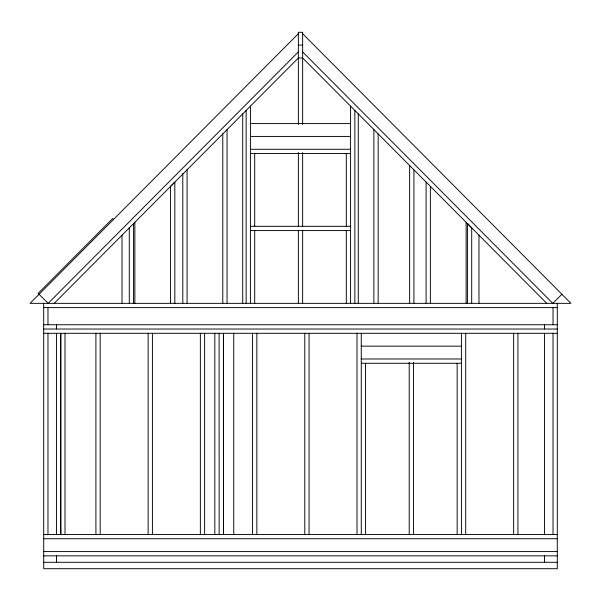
<?xml version="1.0" encoding="UTF-8"?>
<svg xmlns="http://www.w3.org/2000/svg" width="601" height="601" viewBox="0 0 601 601"><rect width="100%" height="100%" fill="white"/><g stroke="black" fill="none" stroke-linecap="round" stroke-linejoin="round"><path stroke-width="0.9" d="M298.359 33.701L30.05 303.347L570.95 303.347L302.641 33.701M298.359 51.904L48.163 303.347L38.148 293.378L112.657 218.509L113.566 219.418M54.203 303.347L298.359 57.974L302.641 57.974L546.767 303.347M561.905 294.287L552.807 303.347L302.641 51.904M298.359 45.135L302.641 45.135M250.422 123.581L350.578 123.581M250.422 136.427L350.578 136.427M250.422 149.266L350.578 149.266M250.422 153.54L350.578 153.54M250.422 226.307L350.578 226.307M250.422 230.581L350.578 230.581M43.7 307.622L557.3 307.622M43.7 324.743L557.3 324.743M43.7 329.025L557.3 329.025M43.7 333.307L557.3 333.307M361.276 346.146L461.425 346.146M361.276 358.985L461.425 358.985M361.276 363.267L461.425 363.267M43.7 534.469L557.3 534.469M43.7 538.744L557.3 538.744M43.7 551.583L557.3 551.583M43.7 555.865L557.3 555.865M43.7 562.288L557.3 562.288M557.3 303.347L557.3 568.704L43.7 568.704L43.7 303.347M553.025 307.622L553.025 324.743M553.025 333.307L553.025 534.469M544.461 324.743L544.461 329.025M544.461 333.307L544.461 534.469M544.461 555.865L544.461 562.288M517.927 333.307L517.927 534.469M513.645 333.307L513.645 534.469M478.974 235.216L478.974 303.347M471.702 303.347L471.702 227.899L467.42 223.564L467.42 303.347M466.136 222.317L466.136 303.347M465.707 333.307L465.707 534.469M461.425 333.307L461.425 534.469M457.151 363.267L457.151 534.469M430.369 186.355L430.369 303.347M426.094 182.058L426.094 303.347M413.924 169.82L413.924 303.347M413.496 362.305L413.496 534.469M409.642 165.523L409.642 303.347M409.213 362.305L409.213 534.469M378.157 133.873L378.157 303.347M373.875 129.576L373.875 303.347M365.558 363.267L365.558 534.469M361.276 333.307L361.276 534.469M358.279 113.897L358.279 303.347M356.994 333.307L356.994 534.469M354.853 110.456L354.853 303.347M350.578 106.159L350.578 303.347M346.296 153.54L346.296 226.307M346.296 230.581L346.296 303.347M309.057 333.307L309.057 534.469M304.782 333.307L304.782 534.469M302.641 124.467L302.641 32.296L298.359 32.296L298.359 124.467M302.641 152.564L302.641 226.547M302.641 230.296L302.641 303.347M298.359 152.564L298.359 226.547M298.359 230.296L298.359 303.347M256.845 333.307L256.845 534.469M254.704 153.54L254.704 226.307M254.704 230.581L254.704 303.347M252.563 333.307L252.563 534.469M250.422 106.152L250.422 303.347M246.147 110.449L246.147 303.347M242.721 113.889L242.721 303.347M233.744 333.3L233.744 534.469M227.058 129.636L227.058 303.347M223.474 333.3L223.474 534.469M223.422 333.307L223.422 534.469M222.776 133.933L222.776 303.347M219.11 333.307L219.14 534.469M214.827 333.307L214.827 534.469M204.625 333.307L204.625 534.469M200.351 333.307L200.351 534.469M187.076 169.272L187.076 303.347M182.802 173.554L182.802 303.347M174.838 303.347L174.838 182.08L170.556 186.408L170.556 303.347M152.414 333.307L152.414 534.469M148.131 333.307L148.131 534.469M134.864 222.317L134.864 303.347M133.58 223.572L133.58 303.347M129.298 227.877L129.298 303.347M122.026 235.216L122.026 303.347M100.194 333.307L100.194 534.469M95.912 333.307L95.912 534.469M65.013 333.307L65.013 534.469M60.821 333.307L60.821 534.469M60.731 333.307L60.731 534.469M56.539 324.743L56.539 329.025M56.539 333.307L56.539 534.469M56.539 555.865L56.539 562.288M47.975 307.622L47.975 324.743M47.975 333.307L47.975 534.469"/></g></svg>
